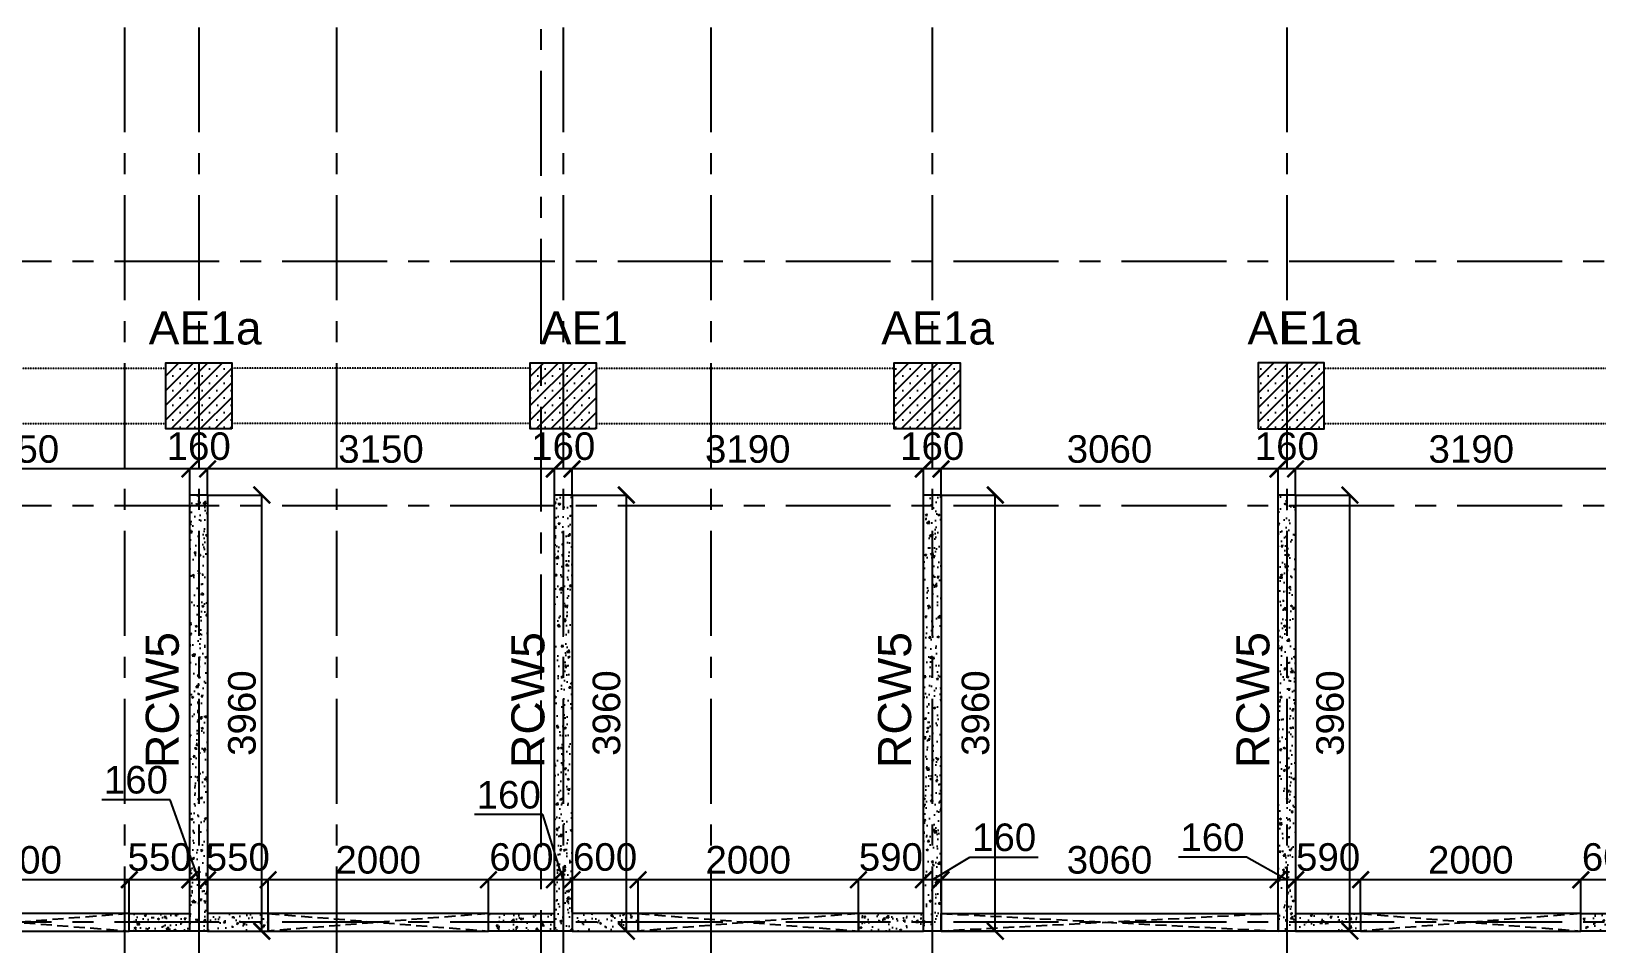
# Model space of a CAD drawing. Header units: inches. Extents: x 207135 to 337634, y -175669 to -89669.
# Drawn here: x 269851 to 284065, y -106237 to -97953 of the extents above; entities that cross this region are included whole.
import ezdxf

# ---------------------------------------------------------------- set-up
doc = ezdxf.new("R2010")
doc.units = ezdxf.units.IN
doc.header["$MEASUREMENT"] = 0
for name, pattern in [('CENTER', [50.8, 31.75, -6.35, 6.35, -6.35]), ('DASHED2', [9.525, 6.35, -3.175]), ('Hidden', [3, 2, -1])]:
    doc.linetypes.add(name, pattern=pattern)
for name, color, linetype in [('160 R.C. WALL HAT', 8, 'Continuous'), ('160 R.C.WALL', 6, 'Continuous'), ('160 WALL  OPENING LINE', 1, 'Continuous'), ('160 WALL OPEING', 1, 'Continuous'), ('AR-Column', 40, 'Continuous'), ('AR-Hidden', 251, 'DASHED2'), ('DIM', 251, 'Continuous'), ('GRID', 8, 'CENTER'), ('NON S.WALL HATCH', 8, 'Continuous'), ('SHEAR WALL NAME', 3, 'Continuous'), ('TEXT-1', 3, 'Continuous')]:
    doc.layers.add(name, color=color, linetype=linetype)
doc.styles.add('T200', font='sanss___.ttf', dxfattribs={"height": 250})
doc.styles.add('T300', font='sanss___.ttf', dxfattribs={"height": 350})
doc.dimstyles.new('T 200', dxfattribs={"dimtxt": 250, "dimasz": 150, "dimexe": 1, "dimexo": 0, "dimgap": 50, "dimtad": 1, "dimdec": 0, "dimdsep": 46, "dimtxsty": 'T200', "dimblk": 'ARCHTICK', "dimcen": 2.5, "dimdle": 1, "dimclrd": 5, "dimclre": 253, "dimclrt": 1, "dimadec": 0, "dimazin": 0, "dimtfac": 1, "dimtdec": 0, "dimtmove": 2, "dimatfit": 3, "dimfxl": 0, "dimarcsym": 0})
pattern_1 = [(45, (-132245.64, 75915.45), (-66.29126, 66.29126), []), (45, (-132179.35, 75915.45), (-66.29126, 66.29126), [0, -93.75])]
pattern_2 = [(50, (2124542.95, 287067.85), (179.315046, -15.688034), [18.75, -206.25]), (355, (2124542.95, 287067.85), (-34.687833, 188.048033), [15, -165]), (100.451444, (2124557.9, 287066.54), (144.627212, 172.359998), [15.935048, -175.285528]), (46.1842, (2124542.95, 287117.85), (266.810333, -41.37982), [28.125, -309.375]), (96.635635, (2124565.19, 287114.4), (233.665486, 243.52965), [23.902586, -262.92844]), (351.184164, (2124542.95, 287117.85), (233.665486, 243.52965), [22.5, -247.5]), (21, (2124567.95, 287105.35), (149.226763, -100.654723), [18.75, -206.25]), (326, (2124567.95, 287105.35), (60.828833, 181.287511), [15, -165]), (71.451445, (2124580.39, 287096.96), (210.055594, 80.632788), [15.935047, -175.285528]), (37.5, (2124542.95, 287067.85), (3.0399638, 83.2234635), [0, -163, 0, -167.5, 0, -165.625]), (7.5, (2124542.95, 287067.85), (65.7673844, 98.602928), [0, -95.5, 0, -159.25, 0, -63.125]), (327.5, (2124487.2, 287067.85), (133.455609, -5.638718), [0, -62.5, 0, -195, 0, -258.75]), (317.5, (2124462.2, 287067.85), (145.796542, 25.0262456), [0, -81.25, 0, -129.5, 0, -183.75])]

# ---------------------------------------------------------------- blocks, each defined once
blk = doc.blocks.new('_ARCHTICK')
at = {"color": 0, "linetype": 'ByBlock', "const_width": 0.15}
blk.add_lwpolyline([(-0.5, -0.5), (0.5, 0.5)], dxfattribs=at)
blk = doc.blocks.new('*D416')
at = {"layer": 'Defpoints', "color": 0}
for p in [(281331, -101926), (281331, -102163, 15), (284521, -102163, 15)]:
    blk.add_point(p, dxfattribs=at)
at = {"layer": 'DIM', "color": 5, "lineweight": -2}
blk.add_line((284522, -101926), (281330, -101926), dxfattribs=at)
at = {"layer": 'DIM', "color": 253, "lineweight": -2}
for p, q in [((281331, -102163), (281331, -101925)), ((284521, -102163), (284521, -101925))]:
    blk.add_line(p, q, dxfattribs=at)
at = {"layer": 'DIM', "color": 5, "lineweight": -2, "xscale": 150, "yscale": 150, "zscale": 150, "rotation": 180}
blk.add_blockref('_ARCHTICK', (281331, -101926), dxfattribs=at)
at = {"layer": 'DIM', "color": 5, "lineweight": -2, "xscale": 150, "yscale": 150, "zscale": 150}
blk.add_blockref('_ARCHTICK', (284521, -101926), dxfattribs=at)
at = {"layer": 'DIM', "color": 1, "insert": (282926, -101747), "char_height": 250, "attachment_point": 5, "style": 'T200'}
blk.add_mtext('3190', dxfattribs=at)
blk = doc.blocks.new('*D417')
at = {"layer": 'Defpoints', "color": 0}
for p in [(281171, -101926), (281171, -102163, 15), (281331, -102163, 15)]:
    blk.add_point(p, dxfattribs=at)
at = {"layer": 'DIM', "color": 5, "lineweight": -2}
blk.add_line((281332, -101926), (281170, -101926), dxfattribs=at)
at = {"layer": 'DIM', "color": 253, "lineweight": -2}
for p, q in [((281171, -102163), (281171, -101925)), ((281331, -102163), (281331, -101925))]:
    blk.add_line(p, q, dxfattribs=at)
at = {"layer": 'DIM', "color": 5, "lineweight": -2, "xscale": 150, "yscale": 150, "zscale": 150, "rotation": 180}
blk.add_blockref('_ARCHTICK', (281171, -101926), dxfattribs=at)
at = {"layer": 'DIM', "color": 5, "lineweight": -2, "xscale": 150, "yscale": 150, "zscale": 150}
blk.add_blockref('_ARCHTICK', (281331, -101926), dxfattribs=at)
at = {"layer": 'DIM', "color": 1, "insert": (281251, -101721), "char_height": 250, "attachment_point": 5, "style": 'T200'}
blk.add_mtext('160', dxfattribs=at)
blk = doc.blocks.new('*D418')
at = {"layer": 'Defpoints', "color": 0}
for p in [(278111, -101926), (278111, -102163, 15), (281171, -102163, 15)]:
    blk.add_point(p, dxfattribs=at)
at = {"layer": 'DIM', "color": 5, "lineweight": -2}
blk.add_line((281172, -101926), (278110, -101926), dxfattribs=at)
at = {"layer": 'DIM', "color": 253, "lineweight": -2}
for p, q in [((278111, -102163), (278111, -101925)), ((281171, -102163), (281171, -101925))]:
    blk.add_line(p, q, dxfattribs=at)
at = {"layer": 'DIM', "color": 5, "lineweight": -2, "xscale": 150, "yscale": 150, "zscale": 150, "rotation": 180}
blk.add_blockref('_ARCHTICK', (278111, -101926), dxfattribs=at)
at = {"layer": 'DIM', "color": 5, "lineweight": -2, "xscale": 150, "yscale": 150, "zscale": 150}
blk.add_blockref('_ARCHTICK', (281171, -101926), dxfattribs=at)
at = {"layer": 'DIM', "color": 1, "insert": (279641, -101747), "char_height": 250, "attachment_point": 5, "style": 'T200'}
blk.add_mtext('3060', dxfattribs=at)
blk = doc.blocks.new('*D419')
at = {"layer": 'Defpoints', "color": 0}
for p in [(277951, -101926), (277951, -102163, 15), (278111, -102163, 15)]:
    blk.add_point(p, dxfattribs=at)
at = {"layer": 'DIM', "color": 5, "lineweight": -2}
blk.add_line((278112, -101926), (277950, -101926), dxfattribs=at)
at = {"layer": 'DIM', "color": 253, "lineweight": -2}
for p, q in [((277951, -102163), (277951, -101925)), ((278111, -102163), (278111, -101925))]:
    blk.add_line(p, q, dxfattribs=at)
at = {"layer": 'DIM', "color": 5, "lineweight": -2, "xscale": 150, "yscale": 150, "zscale": 150, "rotation": 180}
blk.add_blockref('_ARCHTICK', (277951, -101926), dxfattribs=at)
at = {"layer": 'DIM', "color": 5, "lineweight": -2, "xscale": 150, "yscale": 150, "zscale": 150}
blk.add_blockref('_ARCHTICK', (278111, -101926), dxfattribs=at)
at = {"layer": 'DIM', "color": 1, "insert": (278031, -101721), "char_height": 250, "attachment_point": 5, "style": 'T200'}
blk.add_mtext('160', dxfattribs=at)
blk = doc.blocks.new('*D420')
at = {"layer": 'Defpoints', "color": 0}
for p in [(274761, -101926), (274761, -102163, 15), (277951, -102163, 15)]:
    blk.add_point(p, dxfattribs=at)
at = {"layer": 'DIM', "color": 5, "lineweight": -2}
blk.add_line((277952, -101926), (274760, -101926), dxfattribs=at)
at = {"layer": 'DIM', "color": 253, "lineweight": -2}
for p, q in [((274761, -102163), (274761, -101925)), ((277951, -102163), (277951, -101925))]:
    blk.add_line(p, q, dxfattribs=at)
at = {"layer": 'DIM', "color": 5, "lineweight": -2, "xscale": 150, "yscale": 150, "zscale": 150, "rotation": 180}
blk.add_blockref('_ARCHTICK', (274761, -101926), dxfattribs=at)
at = {"layer": 'DIM', "color": 5, "lineweight": -2, "xscale": 150, "yscale": 150, "zscale": 150}
blk.add_blockref('_ARCHTICK', (277951, -101926), dxfattribs=at)
at = {"layer": 'DIM', "color": 1, "insert": (276356, -101747), "char_height": 250, "attachment_point": 5, "style": 'T200'}
blk.add_mtext('3190', dxfattribs=at)
blk = doc.blocks.new('*D421')
at = {"layer": 'Defpoints', "color": 0}
for p in [(274601, -101926), (274601, -102163, 15), (274761, -102163, 15)]:
    blk.add_point(p, dxfattribs=at)
at = {"layer": 'DIM', "color": 5, "lineweight": -2}
blk.add_line((274762, -101926), (274600, -101926), dxfattribs=at)
at = {"layer": 'DIM', "color": 253, "lineweight": -2}
for p, q in [((274601, -102163), (274601, -101925)), ((274761, -102163), (274761, -101925))]:
    blk.add_line(p, q, dxfattribs=at)
at = {"layer": 'DIM', "color": 5, "lineweight": -2, "xscale": 150, "yscale": 150, "zscale": 150, "rotation": 180}
blk.add_blockref('_ARCHTICK', (274601, -101926), dxfattribs=at)
at = {"layer": 'DIM', "color": 5, "lineweight": -2, "xscale": 150, "yscale": 150, "zscale": 150}
blk.add_blockref('_ARCHTICK', (274761, -101926), dxfattribs=at)
at = {"layer": 'DIM', "color": 1, "insert": (274681, -101721), "char_height": 250, "attachment_point": 5, "style": 'T200'}
blk.add_mtext('160', dxfattribs=at)
blk = doc.blocks.new('*D422')
at = {"layer": 'Defpoints', "color": 0}
for p in [(271451, -101926), (271451, -102163, 15), (274601, -102163, 15)]:
    blk.add_point(p, dxfattribs=at)
at = {"layer": 'DIM', "color": 5, "lineweight": -2}
blk.add_line((274602, -101926), (271450, -101926), dxfattribs=at)
at = {"layer": 'DIM', "color": 253, "lineweight": -2}
for p, q in [((271451, -102163), (271451, -101925)), ((274601, -102163), (274601, -101925))]:
    blk.add_line(p, q, dxfattribs=at)
at = {"layer": 'DIM', "color": 5, "lineweight": -2, "xscale": 150, "yscale": 150, "zscale": 150, "rotation": 180}
blk.add_blockref('_ARCHTICK', (271451, -101926), dxfattribs=at)
at = {"layer": 'DIM', "color": 5, "lineweight": -2, "xscale": 150, "yscale": 150, "zscale": 150}
blk.add_blockref('_ARCHTICK', (274601, -101926), dxfattribs=at)
at = {"layer": 'DIM', "color": 1, "insert": (273026, -101747), "char_height": 250, "attachment_point": 5, "style": 'T200'}
blk.add_mtext('3150', dxfattribs=at)
blk = doc.blocks.new('*D423')
at = {"layer": 'Defpoints', "color": 0}
for p in [(271291, -101926), (271291, -102163, 15), (271451, -102163, 15)]:
    blk.add_point(p, dxfattribs=at)
at = {"layer": 'DIM', "color": 5, "lineweight": -2}
blk.add_line((271452, -101926), (271290, -101926), dxfattribs=at)
at = {"layer": 'DIM', "color": 253, "lineweight": -2}
for p, q in [((271291, -102163), (271291, -101925)), ((271451, -102163), (271451, -101925))]:
    blk.add_line(p, q, dxfattribs=at)
at = {"layer": 'DIM', "color": 5, "lineweight": -2, "xscale": 150, "yscale": 150, "zscale": 150, "rotation": 180}
blk.add_blockref('_ARCHTICK', (271291, -101926), dxfattribs=at)
at = {"layer": 'DIM', "color": 5, "lineweight": -2, "xscale": 150, "yscale": 150, "zscale": 150}
blk.add_blockref('_ARCHTICK', (271451, -101926), dxfattribs=at)
at = {"layer": 'DIM', "color": 1, "insert": (271371, -101721), "char_height": 250, "attachment_point": 5, "style": 'T200'}
blk.add_mtext('160', dxfattribs=at)
blk = doc.blocks.new('*D424')
at = {"layer": 'Defpoints', "color": 0}
for p in [(268141, -101926), (268141, -102163, 15), (271291, -102163, 15)]:
    blk.add_point(p, dxfattribs=at)
at = {"layer": 'DIM', "color": 5, "lineweight": -2}
blk.add_line((271292, -101926), (268140, -101926), dxfattribs=at)
at = {"layer": 'DIM', "color": 253, "lineweight": -2}
for p, q in [((268141, -102163), (268141, -101925)), ((271291, -102163), (271291, -101925))]:
    blk.add_line(p, q, dxfattribs=at)
at = {"layer": 'DIM', "color": 5, "lineweight": -2, "xscale": 150, "yscale": 150, "zscale": 150, "rotation": 180}
blk.add_blockref('_ARCHTICK', (268141, -101926), dxfattribs=at)
at = {"layer": 'DIM', "color": 5, "lineweight": -2, "xscale": 150, "yscale": 150, "zscale": 150}
blk.add_blockref('_ARCHTICK', (271291, -101926), dxfattribs=at)
at = {"layer": 'DIM', "color": 1, "insert": (269716, -101747), "char_height": 250, "attachment_point": 5, "style": 'T200'}
blk.add_mtext('3150', dxfattribs=at)
blk = doc.blocks.new('*D447')
at = {"layer": 'Defpoints', "color": 0}
for p in [(283921, -105656), (284521, -105853, 15), (283921, -105963, 15)]:
    blk.add_point(p, dxfattribs=at)
at = {"layer": 'DIM', "color": 5, "lineweight": -2}
blk.add_line((284522, -105656), (283920, -105656), dxfattribs=at)
at = {"layer": 'DIM', "color": 253, "lineweight": -2}
for p, q in [((283921, -105963), (283921, -105655)), ((284521, -105853), (284521, -105655))]:
    blk.add_line(p, q, dxfattribs=at)
at = {"layer": 'DIM', "color": 5, "lineweight": -2, "xscale": 150, "yscale": 150, "zscale": 150, "rotation": 180}
blk.add_blockref('_ARCHTICK', (283921, -105656), dxfattribs=at)
at = {"layer": 'DIM', "color": 5, "lineweight": -2, "xscale": 150, "yscale": 150, "zscale": 150}
blk.add_blockref('_ARCHTICK', (284521, -105656), dxfattribs=at)
at = {"layer": 'DIM', "color": 1, "insert": (284221, -105451), "char_height": 250, "attachment_point": 5, "style": 'T200'}
blk.add_mtext('600', dxfattribs=at)
blk = doc.blocks.new('*D448')
at = {"layer": 'Defpoints', "color": 0}
for p in [(281921, -105656), (281921, -105963, 15), (283921, -105963, 15)]:
    blk.add_point(p, dxfattribs=at)
at = {"layer": 'DIM', "color": 5, "lineweight": -2}
blk.add_line((283922, -105656), (281920, -105656), dxfattribs=at)
at = {"layer": 'DIM', "color": 253, "lineweight": -2}
for p, q in [((281921, -105963), (281921, -105655)), ((283921, -105963), (283921, -105655))]:
    blk.add_line(p, q, dxfattribs=at)
at = {"layer": 'DIM', "color": 5, "lineweight": -2, "xscale": 150, "yscale": 150, "zscale": 150, "rotation": 180}
blk.add_blockref('_ARCHTICK', (281921, -105656), dxfattribs=at)
at = {"layer": 'DIM', "color": 5, "lineweight": -2, "xscale": 150, "yscale": 150, "zscale": 150}
blk.add_blockref('_ARCHTICK', (283921, -105656), dxfattribs=at)
at = {"layer": 'DIM', "color": 1, "insert": (282921, -105477), "char_height": 250, "attachment_point": 5, "style": 'T200'}
blk.add_mtext('2000', dxfattribs=at)
blk = doc.blocks.new('*D449')
at = {"layer": 'Defpoints', "color": 0}
for p in [(281331, -105656), (281331, -105853, 15), (281921, -105963, 15)]:
    blk.add_point(p, dxfattribs=at)
at = {"layer": 'DIM', "color": 5, "lineweight": -2}
blk.add_line((281922, -105656), (281330, -105656), dxfattribs=at)
at = {"layer": 'DIM', "color": 253, "lineweight": -2}
for p, q in [((281331, -105853), (281331, -105655)), ((281921, -105963), (281921, -105655))]:
    blk.add_line(p, q, dxfattribs=at)
at = {"layer": 'DIM', "color": 5, "lineweight": -2, "xscale": 150, "yscale": 150, "zscale": 150, "rotation": 180}
blk.add_blockref('_ARCHTICK', (281331, -105656), dxfattribs=at)
at = {"layer": 'DIM', "color": 5, "lineweight": -2, "xscale": 150, "yscale": 150, "zscale": 150}
blk.add_blockref('_ARCHTICK', (281921, -105656), dxfattribs=at)
at = {"layer": 'DIM', "color": 1, "insert": (281626, -105451), "char_height": 250, "attachment_point": 5, "style": 'T200'}
blk.add_mtext('590', dxfattribs=at)
blk = doc.blocks.new('*D450')
at = {"layer": 'Defpoints', "color": 0}
for p in [(281171, -105656), (281171, -105862, 15), (281331, -105853, 15)]:
    blk.add_point(p, dxfattribs=at)
at = {"layer": 'DIM', "color": 5, "lineweight": -2}
for p, q in [((280886, -105451), (280266, -105451)), ((281251, -105656), (280886, -105451)), ((281332, -105656), (281170, -105656))]:
    blk.add_line(p, q, dxfattribs=at)
at = {"layer": 'DIM', "color": 253, "lineweight": -2}
for p, q in [((281171, -105862), (281171, -105655)), ((281331, -105853), (281331, -105655))]:
    blk.add_line(p, q, dxfattribs=at)
at = {"layer": 'DIM', "color": 5, "lineweight": -2, "xscale": 150, "yscale": 150, "zscale": 150, "rotation": 180}
blk.add_blockref('_ARCHTICK', (281171, -105656), dxfattribs=at)
at = {"layer": 'DIM', "color": 5, "lineweight": -2, "xscale": 150, "yscale": 150, "zscale": 150}
blk.add_blockref('_ARCHTICK', (281331, -105656), dxfattribs=at)
at = {"layer": 'DIM', "color": 1, "insert": (280576, -105272), "char_height": 250, "attachment_point": 5, "style": 'T200'}
blk.add_mtext('160', dxfattribs=at)
blk = doc.blocks.new('*D451')
at = {"layer": 'Defpoints', "color": 0}
for p in [(278111, -105656), (278111, -105849, 15), (281171, -105862, 15)]:
    blk.add_point(p, dxfattribs=at)
at = {"layer": 'DIM', "color": 5, "lineweight": -2}
blk.add_line((281172, -105656), (278110, -105656), dxfattribs=at)
at = {"layer": 'DIM', "color": 253, "lineweight": -2}
for p, q in [((278111, -105849), (278111, -105655)), ((281171, -105862), (281171, -105655))]:
    blk.add_line(p, q, dxfattribs=at)
at = {"layer": 'DIM', "color": 5, "lineweight": -2, "xscale": 150, "yscale": 150, "zscale": 150, "rotation": 180}
blk.add_blockref('_ARCHTICK', (278111, -105656), dxfattribs=at)
at = {"layer": 'DIM', "color": 5, "lineweight": -2, "xscale": 150, "yscale": 150, "zscale": 150}
blk.add_blockref('_ARCHTICK', (281171, -105656), dxfattribs=at)
at = {"layer": 'DIM', "color": 1, "insert": (279641, -105477), "char_height": 250, "attachment_point": 5, "style": 'T200'}
blk.add_mtext('3060', dxfattribs=at)
blk = doc.blocks.new('*D452')
at = {"layer": 'Defpoints', "color": 0}
for p in [(277951, -105656), (277951, -105847, 15), (278111, -105849, 15)]:
    blk.add_point(p, dxfattribs=at)
at = {"layer": 'DIM', "color": 5, "lineweight": -2}
for p, q in [((278031, -105656), (278374, -105451)), ((278374, -105451), (278994, -105451)), ((278112, -105656), (277950, -105656))]:
    blk.add_line(p, q, dxfattribs=at)
at = {"layer": 'DIM', "color": 253, "lineweight": -2}
for p, q in [((277951, -105847), (277951, -105655)), ((278111, -105849), (278111, -105655))]:
    blk.add_line(p, q, dxfattribs=at)
at = {"layer": 'DIM', "color": 5, "lineweight": -2, "xscale": 150, "yscale": 150, "zscale": 150, "rotation": 180}
blk.add_blockref('_ARCHTICK', (277951, -105656), dxfattribs=at)
at = {"layer": 'DIM', "color": 5, "lineweight": -2, "xscale": 150, "yscale": 150, "zscale": 150}
blk.add_blockref('_ARCHTICK', (278111, -105656), dxfattribs=at)
at = {"layer": 'DIM', "color": 1, "insert": (278684, -105272), "char_height": 250, "attachment_point": 5, "style": 'T200'}
blk.add_mtext('160', dxfattribs=at)
blk = doc.blocks.new('*D453')
at = {"layer": 'Defpoints', "color": 0}
for p in [(277361, -105656), (277951, -105847, 15), (277361, -105963, 15)]:
    blk.add_point(p, dxfattribs=at)
at = {"layer": 'DIM', "color": 5, "lineweight": -2}
blk.add_line((277952, -105656), (277360, -105656), dxfattribs=at)
at = {"layer": 'DIM', "color": 253, "lineweight": -2}
for p, q in [((277361, -105963), (277361, -105655)), ((277951, -105847), (277951, -105655))]:
    blk.add_line(p, q, dxfattribs=at)
at = {"layer": 'DIM', "color": 5, "lineweight": -2, "xscale": 150, "yscale": 150, "zscale": 150, "rotation": 180}
blk.add_blockref('_ARCHTICK', (277361, -105656), dxfattribs=at)
at = {"layer": 'DIM', "color": 5, "lineweight": -2, "xscale": 150, "yscale": 150, "zscale": 150}
blk.add_blockref('_ARCHTICK', (277951, -105656), dxfattribs=at)
at = {"layer": 'DIM', "color": 1, "insert": (277656, -105451), "char_height": 250, "attachment_point": 5, "style": 'T200'}
blk.add_mtext('590', dxfattribs=at)
blk = doc.blocks.new('*D454')
at = {"layer": 'Defpoints', "color": 0}
for p in [(275361, -105656), (275361, -105963, 15), (277361, -105963, 15)]:
    blk.add_point(p, dxfattribs=at)
at = {"layer": 'DIM', "color": 5, "lineweight": -2}
blk.add_line((277362, -105656), (275360, -105656), dxfattribs=at)
at = {"layer": 'DIM', "color": 253, "lineweight": -2}
for p, q in [((275361, -105963), (275361, -105655)), ((277361, -105963), (277361, -105655))]:
    blk.add_line(p, q, dxfattribs=at)
at = {"layer": 'DIM', "color": 5, "lineweight": -2, "xscale": 150, "yscale": 150, "zscale": 150, "rotation": 180}
blk.add_blockref('_ARCHTICK', (275361, -105656), dxfattribs=at)
at = {"layer": 'DIM', "color": 5, "lineweight": -2, "xscale": 150, "yscale": 150, "zscale": 150}
blk.add_blockref('_ARCHTICK', (277361, -105656), dxfattribs=at)
at = {"layer": 'DIM', "color": 1, "insert": (276361, -105477), "char_height": 250, "attachment_point": 5, "style": 'T200'}
blk.add_mtext('2000', dxfattribs=at)
blk = doc.blocks.new('*D455')
at = {"layer": 'Defpoints', "color": 0}
for p in [(274761, -105656), (274761, -105943, 15), (275361, -105963, 15)]:
    blk.add_point(p, dxfattribs=at)
at = {"layer": 'DIM', "color": 5, "lineweight": -2}
blk.add_line((275362, -105656), (274760, -105656), dxfattribs=at)
at = {"layer": 'DIM', "color": 253, "lineweight": -2}
for p, q in [((274761, -105943), (274761, -105655)), ((275361, -105963), (275361, -105655))]:
    blk.add_line(p, q, dxfattribs=at)
at = {"layer": 'DIM', "color": 5, "lineweight": -2, "xscale": 150, "yscale": 150, "zscale": 150, "rotation": 180}
blk.add_blockref('_ARCHTICK', (274761, -105656), dxfattribs=at)
at = {"layer": 'DIM', "color": 5, "lineweight": -2, "xscale": 150, "yscale": 150, "zscale": 150}
blk.add_blockref('_ARCHTICK', (275361, -105656), dxfattribs=at)
at = {"layer": 'DIM', "color": 1, "insert": (275061, -105451), "char_height": 250, "attachment_point": 5, "style": 'T200'}
blk.add_mtext('600', dxfattribs=at)
blk = doc.blocks.new('*D456')
at = {"layer": 'Defpoints', "color": 0}
for p in [(274601, -105656), (274601, -105943, 15), (274761, -105943, 15)]:
    blk.add_point(p, dxfattribs=at)
at = {"layer": 'DIM', "color": 5, "lineweight": -2}
for p, q in [((274496, -105065), (273876, -105065)), ((274681, -105656), (274496, -105065)), ((274762, -105656), (274600, -105656))]:
    blk.add_line(p, q, dxfattribs=at)
at = {"layer": 'DIM', "color": 253, "lineweight": -2}
for p, q in [((274601, -105943), (274601, -105655)), ((274761, -105943), (274761, -105655))]:
    blk.add_line(p, q, dxfattribs=at)
at = {"layer": 'DIM', "color": 5, "lineweight": -2, "xscale": 150, "yscale": 150, "zscale": 150, "rotation": 180}
blk.add_blockref('_ARCHTICK', (274601, -105656), dxfattribs=at)
at = {"layer": 'DIM', "color": 5, "lineweight": -2, "xscale": 150, "yscale": 150, "zscale": 150}
blk.add_blockref('_ARCHTICK', (274761, -105656), dxfattribs=at)
at = {"layer": 'DIM', "color": 1, "insert": (274186, -104886), "char_height": 250, "attachment_point": 5, "style": 'T200'}
blk.add_mtext('160', dxfattribs=at)
blk = doc.blocks.new('*D457')
at = {"layer": 'Defpoints', "color": 0}
for p in [(274001, -105656), (274001, -105963, 15), (274601, -105943, 15)]:
    blk.add_point(p, dxfattribs=at)
at = {"layer": 'DIM', "color": 5, "lineweight": -2}
blk.add_line((274602, -105656), (274000, -105656), dxfattribs=at)
at = {"layer": 'DIM', "color": 253, "lineweight": -2}
for p, q in [((274001, -105963), (274001, -105655)), ((274601, -105943), (274601, -105655))]:
    blk.add_line(p, q, dxfattribs=at)
at = {"layer": 'DIM', "color": 5, "lineweight": -2, "xscale": 150, "yscale": 150, "zscale": 150, "rotation": 180}
blk.add_blockref('_ARCHTICK', (274001, -105656), dxfattribs=at)
at = {"layer": 'DIM', "color": 5, "lineweight": -2, "xscale": 150, "yscale": 150, "zscale": 150}
blk.add_blockref('_ARCHTICK', (274601, -105656), dxfattribs=at)
at = {"layer": 'DIM', "color": 1, "insert": (274301, -105451), "char_height": 250, "attachment_point": 5, "style": 'T200'}
blk.add_mtext('600', dxfattribs=at)
blk = doc.blocks.new('*D458')
at = {"layer": 'Defpoints', "color": 0}
for p in [(272001, -105656), (272001, -105963, 15), (274001, -105963, 15)]:
    blk.add_point(p, dxfattribs=at)
at = {"layer": 'DIM', "color": 5, "lineweight": -2}
blk.add_line((274002, -105656), (272000, -105656), dxfattribs=at)
at = {"layer": 'DIM', "color": 253, "lineweight": -2}
for p, q in [((272001, -105963), (272001, -105655)), ((274001, -105963), (274001, -105655))]:
    blk.add_line(p, q, dxfattribs=at)
at = {"layer": 'DIM', "color": 5, "lineweight": -2, "xscale": 150, "yscale": 150, "zscale": 150, "rotation": 180}
blk.add_blockref('_ARCHTICK', (272001, -105656), dxfattribs=at)
at = {"layer": 'DIM', "color": 5, "lineweight": -2, "xscale": 150, "yscale": 150, "zscale": 150}
blk.add_blockref('_ARCHTICK', (274001, -105656), dxfattribs=at)
at = {"layer": 'DIM', "color": 1, "insert": (273001, -105477), "char_height": 250, "attachment_point": 5, "style": 'T200'}
blk.add_mtext('2000', dxfattribs=at)
blk = doc.blocks.new('*D459')
at = {"layer": 'Defpoints', "color": 0}
for p in [(271451, -105656), (271451, -105943, 15), (272001, -105963, 15)]:
    blk.add_point(p, dxfattribs=at)
at = {"layer": 'DIM', "color": 5, "lineweight": -2}
blk.add_line((272002, -105656), (271450, -105656), dxfattribs=at)
at = {"layer": 'DIM', "color": 253, "lineweight": -2}
for p, q in [((271451, -105943), (271451, -105655)), ((272001, -105963), (272001, -105655))]:
    blk.add_line(p, q, dxfattribs=at)
at = {"layer": 'DIM', "color": 5, "lineweight": -2, "xscale": 150, "yscale": 150, "zscale": 150, "rotation": 180}
blk.add_blockref('_ARCHTICK', (271451, -105656), dxfattribs=at)
at = {"layer": 'DIM', "color": 5, "lineweight": -2, "xscale": 150, "yscale": 150, "zscale": 150}
blk.add_blockref('_ARCHTICK', (272001, -105656), dxfattribs=at)
at = {"layer": 'DIM', "color": 1, "insert": (271726, -105451), "char_height": 250, "attachment_point": 5, "style": 'T200'}
blk.add_mtext('550', dxfattribs=at)
blk = doc.blocks.new('*D460')
at = {"layer": 'Defpoints', "color": 0}
for p in [(271291, -105656), (271291, -105963, 15), (271451, -105943, 15)]:
    blk.add_point(p, dxfattribs=at)
at = {"layer": 'DIM', "color": 5, "lineweight": -2}
for p, q in [((271111, -104929), (270491, -104929)), ((271371, -105656), (271111, -104929)), ((271452, -105656), (271290, -105656))]:
    blk.add_line(p, q, dxfattribs=at)
at = {"layer": 'DIM', "color": 253, "lineweight": -2}
for p, q in [((271291, -105963), (271291, -105655)), ((271451, -105943), (271451, -105655))]:
    blk.add_line(p, q, dxfattribs=at)
at = {"layer": 'DIM', "color": 5, "lineweight": -2, "xscale": 150, "yscale": 150, "zscale": 150, "rotation": 180}
blk.add_blockref('_ARCHTICK', (271291, -105656), dxfattribs=at)
at = {"layer": 'DIM', "color": 5, "lineweight": -2, "xscale": 150, "yscale": 150, "zscale": 150}
blk.add_blockref('_ARCHTICK', (271451, -105656), dxfattribs=at)
at = {"layer": 'DIM', "color": 1, "insert": (270801, -104750), "char_height": 250, "attachment_point": 5, "style": 'T200'}
blk.add_mtext('160', dxfattribs=at)
blk = doc.blocks.new('*D461')
at = {"layer": 'Defpoints', "color": 0}
for p in [(270741, -105656), (270741, -105963, 15), (271291, -105963, 15)]:
    blk.add_point(p, dxfattribs=at)
at = {"layer": 'DIM', "color": 5, "lineweight": -2}
blk.add_line((271292, -105656), (270740, -105656), dxfattribs=at)
at = {"layer": 'DIM', "color": 253, "lineweight": -2}
for p, q in [((270741, -105963), (270741, -105655)), ((271291, -105963), (271291, -105655))]:
    blk.add_line(p, q, dxfattribs=at)
at = {"layer": 'DIM', "color": 5, "lineweight": -2, "xscale": 150, "yscale": 150, "zscale": 150, "rotation": 180}
blk.add_blockref('_ARCHTICK', (270741, -105656), dxfattribs=at)
at = {"layer": 'DIM', "color": 5, "lineweight": -2, "xscale": 150, "yscale": 150, "zscale": 150}
blk.add_blockref('_ARCHTICK', (271291, -105656), dxfattribs=at)
at = {"layer": 'DIM', "color": 1, "insert": (271016, -105451), "char_height": 250, "attachment_point": 5, "style": 'T200'}
blk.add_mtext('550', dxfattribs=at)
blk = doc.blocks.new('*D462')
at = {"layer": 'Defpoints', "color": 0}
for p in [(268741, -105656), (268741, -105963, 15), (270741, -105963, 15)]:
    blk.add_point(p, dxfattribs=at)
at = {"layer": 'DIM', "color": 5, "lineweight": -2}
blk.add_line((270742, -105656), (268740, -105656), dxfattribs=at)
at = {"layer": 'DIM', "color": 253, "lineweight": -2}
for p, q in [((268741, -105963), (268741, -105655)), ((270741, -105963), (270741, -105655))]:
    blk.add_line(p, q, dxfattribs=at)
at = {"layer": 'DIM', "color": 5, "lineweight": -2, "xscale": 150, "yscale": 150, "zscale": 150, "rotation": 180}
blk.add_blockref('_ARCHTICK', (268741, -105656), dxfattribs=at)
at = {"layer": 'DIM', "color": 5, "lineweight": -2, "xscale": 150, "yscale": 150, "zscale": 150}
blk.add_blockref('_ARCHTICK', (270741, -105656), dxfattribs=at)
at = {"layer": 'DIM', "color": 1, "insert": (269741, -105477), "char_height": 250, "attachment_point": 5, "style": 'T200'}
blk.add_mtext('2000', dxfattribs=at)
blk = doc.blocks.new('*D543')
at = {"layer": 'Defpoints', "color": 0}
for p in [(281331, -102163, 15), (281824, -102163), (281331, -106123, 15)]:
    blk.add_point(p, dxfattribs=at)
at = {"layer": 'DIM', "color": 253, "lineweight": -2}
for p, q in [((281331, -102163), (281825, -102163)), ((281331, -106123), (281825, -106123))]:
    blk.add_line(p, q, dxfattribs=at)
at = {"layer": 'DIM', "color": 5, "lineweight": -2}
blk.add_line((281824, -106124), (281824, -102162), dxfattribs=at)
at = {"layer": 'DIM', "color": 5, "lineweight": -2, "xscale": 150, "yscale": 150, "zscale": 150}
for p, rotation in [((281824, -102163), 90), ((281824, -106123), 270)]:
    blk.add_blockref('_ARCHTICK', p, dxfattribs=dict(at, rotation=rotation))
at = {"layer": 'DIM', "color": 1, "insert": (281645, -104143), "char_height": 250, "attachment_point": 5, "rotation": 90, "style": 'T200'}
blk.add_mtext('3960', dxfattribs=at)
blk = doc.blocks.new('*D544')
at = {"layer": 'Defpoints', "color": 0}
for p in [(278111, -102163, 15), (278604, -102163), (278111, -106123, 15)]:
    blk.add_point(p, dxfattribs=at)
at = {"layer": 'DIM', "color": 253, "lineweight": -2}
for p, q in [((278111, -102163), (278605, -102163)), ((278111, -106123), (278605, -106123))]:
    blk.add_line(p, q, dxfattribs=at)
at = {"layer": 'DIM', "color": 5, "lineweight": -2}
blk.add_line((278604, -106124), (278604, -102162), dxfattribs=at)
at = {"layer": 'DIM', "color": 5, "lineweight": -2, "xscale": 150, "yscale": 150, "zscale": 150}
for p, rotation in [((278604, -102163), 90), ((278604, -106123), 270)]:
    blk.add_blockref('_ARCHTICK', p, dxfattribs=dict(at, rotation=rotation))
at = {"layer": 'DIM', "color": 1, "insert": (278425, -104143), "char_height": 250, "attachment_point": 5, "rotation": 90, "style": 'T200'}
blk.add_mtext('3960', dxfattribs=at)
blk = doc.blocks.new('*D545')
at = {"layer": 'Defpoints', "color": 0}
for p in [(274761, -102163, 15), (275254, -102163), (274761, -106123, 15)]:
    blk.add_point(p, dxfattribs=at)
at = {"layer": 'DIM', "color": 253, "lineweight": -2}
for p, q in [((274761, -102163), (275255, -102163)), ((274761, -106123), (275255, -106123))]:
    blk.add_line(p, q, dxfattribs=at)
at = {"layer": 'DIM', "color": 5, "lineweight": -2}
blk.add_line((275254, -106124), (275254, -102162), dxfattribs=at)
at = {"layer": 'DIM', "color": 5, "lineweight": -2, "xscale": 150, "yscale": 150, "zscale": 150}
for p, rotation in [((275254, -102163), 90), ((275254, -106123), 270)]:
    blk.add_blockref('_ARCHTICK', p, dxfattribs=dict(at, rotation=rotation))
at = {"layer": 'DIM', "color": 1, "insert": (275075, -104143), "char_height": 250, "attachment_point": 5, "rotation": 90, "style": 'T200'}
blk.add_mtext('3960', dxfattribs=at)
blk = doc.blocks.new('*D546')
at = {"layer": 'Defpoints', "color": 0}
for p in [(271451, -102163, 15), (271944, -102163), (271451, -106123, 15)]:
    blk.add_point(p, dxfattribs=at)
at = {"layer": 'DIM', "color": 253, "lineweight": -2}
for p, q in [((271451, -102163), (271945, -102163)), ((271451, -106123), (271945, -106123))]:
    blk.add_line(p, q, dxfattribs=at)
at = {"layer": 'DIM', "color": 5, "lineweight": -2}
blk.add_line((271944, -106124), (271944, -102162), dxfattribs=at)
at = {"layer": 'DIM', "color": 5, "lineweight": -2, "xscale": 150, "yscale": 150, "zscale": 150}
for p, rotation in [((271944, -102163), 90), ((271944, -106123), 270)]:
    blk.add_blockref('_ARCHTICK', p, dxfattribs=dict(at, rotation=rotation))
at = {"layer": 'DIM', "color": 1, "insert": (271765, -104143), "char_height": 250, "attachment_point": 5, "rotation": 90, "style": 'T200'}
blk.add_mtext('3960', dxfattribs=at)
blk = doc.blocks.new('A$C02A55DAE')
at = {"layer": 'NON S.WALL HATCH'}
h = blk.add_hatch(dxfattribs=at)
h.set_pattern_fill('SACNCR', color=256, scale=1000)
h.set_pattern_definition(pattern_1)
h.paths.add_polyline_path([(52859, 600), (52259, 600), (52259, 1200), (52859, 1200)])
h = blk.add_hatch(dxfattribs=at)
h.set_pattern_fill('SACNCR', color=256, scale=1000)
h.set_pattern_definition(pattern_1)
h.paths.add_polyline_path([(56169, 600), (55569, 600), (55569, 1200), (56169, 1200)])
h = blk.add_hatch(dxfattribs=at)
h.set_pattern_fill('SACNCR', color=256, scale=1000)
h.set_pattern_definition(pattern_1)
h.paths.add_polyline_path([(59472, 600), (58872, 600), (58872, 1200), (59472, 1200)])
h = blk.add_hatch(dxfattribs=at)
h.set_pattern_fill('SACNCR', color=256, scale=1000)
h.set_pattern_definition(pattern_1)
h.paths.add_polyline_path([(62179, 600), (62779, 600), (62779, 1200), (62179, 1200)])
at = {"layer": 'AR-Column', "color": 4, "elevation": -29}
for points in [[(52859, 600), (52259, 600), (52259, 1200), (52859, 1200)], [(56169, 600), (55569, 600), (55569, 1200), (56169, 1200)], [(59472, 600), (58872, 600), (58872, 1200), (59472, 1200)], [(62179, 600), (62779, 600), (62779, 1200), (62179, 1200)]]:
    blk.add_lwpolyline(points, close=True, dxfattribs=at)
at = {"layer": 'AR-Hidden', "ltscale": 0.009}
for p, q in [((49542, 1150, -29), (52252, 1150, -29)), ((55575, 1150, -29), (52865, 1150, -29)), ((56162, 1150, -29), (58872, 1150, -29)), ((62779, 1150, -29), (65489, 1150, -29)), ((49542, 650, -29), (52252, 650, -29)), ((55575, 650, -29), (52865, 650, -29)), ((56162, 650, -29), (58872, 650, -29)), ((62779, 650, -29), (65489, 650, -29))]:
    blk.add_line(p, q, dxfattribs=at)

msp = doc.modelspace()

# ---------------------------------------------------------------- hatches: boundary and pattern name
at = {"layer": '160 R.C. WALL HAT'}
h = msp.add_hatch(dxfattribs=at)
h.set_pattern_fill('AR-CONC', color=256, scale=25)
h.set_pattern_definition(pattern_2)
h.paths.add_polyline_path([(271291, -102162.5), (271451, -102162.5), (271451, -106122.5), (271291, -106122.5)])
h = msp.add_hatch(dxfattribs=at)
h.set_pattern_fill('AR-CONC', color=256, scale=25)
h.set_pattern_definition(pattern_2)
h.paths.add_polyline_path([(274601, -102162.5), (274761, -102162.5), (274761, -106122.5), (274601, -106122.5)])
h = msp.add_hatch(dxfattribs=at)
h.set_pattern_fill('AR-CONC', color=256, scale=25)
h.set_pattern_definition(pattern_2)
h.paths.add_polyline_path([(277951, -102162.5), (278111, -102162.5), (278111, -106122.5), (277951, -106122.5)])
h = msp.add_hatch(dxfattribs=at)
h.set_pattern_fill('AR-CONC', color=256, scale=25)
h.set_pattern_definition(pattern_2)
h.paths.add_polyline_path([(281331, -106122.5), (281171, -106122.5), (281171, -102162.5), (281331, -102162.5)])
h = msp.add_hatch(dxfattribs=at)
h.set_pattern_fill('AR-CONC', color=256, scale=25)
h.set_pattern_definition(pattern_2)
h.paths.add_polyline_path([(270741, -105962.5), (270741, -106122.5), (271291, -106122.5), (271291, -105962.5)])
h = msp.add_hatch(dxfattribs=at)
h.set_pattern_fill('AR-CONC', color=256, scale=25)
h.set_pattern_definition(pattern_2)
h.paths.add_polyline_path([(272001, -105962.5), (272001, -106122.5), (271451, -106122.5), (271451, -105962.5)])
h = msp.add_hatch(dxfattribs=at)
h.set_pattern_fill('AR-CONC', color=256, scale=25)
h.set_pattern_definition(pattern_2)
h.paths.add_polyline_path([(274001, -106122.5), (274001, -105962.5), (274601, -105962.5), (274601, -106122.5)])
h = msp.add_hatch(dxfattribs=at)
h.set_pattern_fill('AR-CONC', color=256, scale=25)
h.set_pattern_definition(pattern_2)
h.paths.add_polyline_path([(275361, -105962.5), (275361, -106122.5), (274761, -106122.5), (274761, -105962.5)])
h = msp.add_hatch(dxfattribs=at)
h.set_pattern_fill('AR-CONC', color=256, scale=25)
h.set_pattern_definition(pattern_2)
h.paths.add_polyline_path([(277951, -105962.5), (277361, -105962.5), (277361, -106122.5), (277951, -106122.5)])
h = msp.add_hatch(dxfattribs=at)
h.set_pattern_fill('AR-CONC', color=256, scale=25)
h.set_pattern_definition(pattern_2)
h.paths.add_polyline_path([(281331, -105962.5), (281921, -105962.5), (281921, -106122.5), (281331, -106122.5)])
h = msp.add_hatch(dxfattribs=at)
h.set_pattern_fill('AR-CONC', color=256, scale=25)
h.set_pattern_definition(pattern_2)
h.paths.add_polyline_path([(283921, -106122.5), (283921, -105962.5), (284521, -105962.5), (284521, -106122.5)])

# ---------------------------------------------------------------- linework, layer by layer
at = {"layer": '160 R.C.WALL'}
for p, q in [((277951, -105962.5, 14.7), (277361, -105962.5, 14.7)), ((277361, -105962.5, 14.7), (277361, -106122.5, 14.7)), ((281331, -105962.5, 14.7), (281921, -105962.5, 14.7)), ((281921, -105962.5, 14.7), (281921, -106122.5, 14.7)), ((277361, -106122.5, 14.7), (277951, -106122.5, 14.7)), ((281921, -106122.5, 14.7), (281331, -106122.5, 14.7))]:
    msp.add_line(p, q, dxfattribs=at)
at = {"layer": '160 R.C.WALL', "elevation": 14.7}
for points in [[(271451, -106122.5), (271291, -106122.5), (271291, -102162.5), (271451, -102162.5)], [(274761, -106122.5), (274601, -106122.5), (274601, -102162.5), (274761, -102162.5)], [(278111, -106122.5), (277951, -106122.5), (277951, -102162.5), (278111, -102162.5)], [(281331, -106122.5), (281171, -106122.5), (281171, -102162.5), (281331, -102162.5)]]:
    msp.add_lwpolyline(points, close=True, dxfattribs=at)
for points in [[(271291, -106122.5), (270741, -106122.5), (270741, -105962.5), (271291, -105962.5)], [(271451, -106122.5), (272001, -106122.5), (272001, -105962.5), (271451, -105962.5)], [(274601, -106122.5), (274001, -106122.5), (274001, -105962.5), (274601, -105962.5)], [(274761, -106122.5), (275361, -106122.5), (275361, -105962.5), (274761, -105962.5)], [(284521, -106122.5), (283921, -106122.5), (283921, -105962.5), (284521, -105962.5)]]:
    msp.add_lwpolyline(points, dxfattribs=at)
at = {"layer": '160 WALL  OPENING LINE', "elevation": 14.7}
for points in [[(270741, -105962.5), (268741, -105962.5), (268741, -106122.5), (270741, -106122.5)], [(274001, -105962.5), (272001, -105962.5), (272001, -106122.5), (274001, -106122.5)], [(277361, -105962.5), (275361, -105962.5), (275361, -106122.5), (277361, -106122.5)], [(278111, -105962.5), (281171, -105962.5), (281171, -106122.5), (278111, -106122.5)], [(283921, -105962.5), (281921, -105962.5), (281921, -106122.5), (283921, -106122.5)]]:
    msp.add_lwpolyline(points, close=True, dxfattribs=at)
at = {"layer": '160 WALL OPEING', "linetype": 'Hidden', "ltscale": 50}
for p, q in [((270741, -105962.5, 14.7), (268741, -106122.5, 14.7)), ((268741, -105962.5, 14.7), (270741, -106122.5, 14.7)), ((274001, -105962.5, 14.7), (272001, -106122.5, 14.7)), ((272001, -105962.5, 14.7), (274001, -106122.5, 14.7)), ((277361, -105962.5, 14.7), (275361, -106122.5, 14.7)), ((275361, -105962.5, 14.7), (277361, -106122.5, 14.7)), ((281171, -105962.5, 14.7), (278111, -106122.5, 14.7)), ((278111, -105962.5, 14.7), (281171, -106122.5, 14.7)), ((283921, -105962.5, 14.7), (281921, -106122.5, 14.7)), ((281921, -105962.5, 14.7), (283921, -106122.5, 14.7))]:
    msp.add_line(p, q, dxfattribs=at)
at = {"layer": 'GRID', "ltscale": 30}
for p, q in [((270696, -94868.8, 14.7), (270696, -126522.9, 14.7)), ((271371, -94868.8, 14.7), (271371, -126522.9, 14.7)), ((272620.8, -94868.8, 14.7), (272620.8, -126522.9, 14.7)), ((274681, -94868.8, 14.7), (274681, -126522.9, 14.7)), ((276021, -94868.8, 14.7), (276021, -126522.9, 14.7)), ((278031, -94868.8, 14.7), (278031, -126522.9, 14.7)), ((281251, -94868.8, 14.7), (281251, -126522.9, 14.7)), ((274476, -95265, 14.7), (274476, -126522.9, 14.7)), ((300513.9, -100042.6, 14.7), (213696.9, -100042.6, 14.7)), ((300513.9, -102262.5, 14.7), (213696.9, -102262.5, 14.7)), ((300513.9, -106042.5, 14.7), (213696.9, -106042.5, 14.7))]:
    msp.add_line(p, q, dxfattribs=at)

# ---------------------------------------------------------------- block references
at = {"layer": 'DIM', "color": 1}
msp.add_blockref('A$C02A55DAE', (218812.4, -102162.5, 14.7), dxfattribs=at)

# ---------------------------------------------------------------- texts
at = {"layer": 'SHEAR WALL NAME', "ltscale": 7, "style": 'T300'}
for p in [(271190.3, -104641.2), (274510, -104641.2), (277839.4, -104641.2), (281093, -104641.2)]:
    msp.add_text('RCW5', height=300, rotation=90, dxfattribs=at).set_placement(p)
at = {"layer": 'TEXT-1', "color": 4, "style": 'T300'}
for s, p in [('AE1a', (270916.5, -100796.2)), ('AE1', (274476.4, -100796.2)), ('AE1a', (277567.8, -100796.2)), ('AE1a', (280892.9, -100796.2))]:
    msp.add_text(s, height=300, dxfattribs=at).set_placement(p)

# ---------------------------------------------------------------- dimensions: what is measured, and where the dimension line sits
at = {"layer": 'DIM'}
for base, p1, p2, angle, picture, middle in [((268141, -101926.4), (271291, -102162.5, 14.7), (268141, -102162.5, 14.7), 180, '*D424', (269716, -101747.4)), ((271291, -101926.4), (271451, -102162.5, 14.7), (271291, -102162.5, 14.7), 180, '*D423', (271371, -101721.4)), ((271451, -101926.4), (274601, -102162.5, 14.7), (271451, -102162.5, 14.7), 180, '*D422', (273026, -101747.4)), ((274601, -101926.4), (274761, -102162.5, 14.7), (274601, -102162.5, 14.7), 180, '*D421', (274681, -101721.4)), ((274761, -101926.4), (277951, -102162.5, 14.7), (274761, -102162.5, 14.7), 180, '*D420', (276356, -101747.4)), ((277951, -101926.4), (278111, -102162.5, 14.7), (277951, -102162.5, 14.7), 180, '*D419', (278031, -101721.4)), ((278111, -101926.4), (281171, -102162.5, 14.7), (278111, -102162.5, 14.7), 180, '*D418', (279641, -101747.4)), ((281171, -101926.4), (281331, -102162.5, 14.7), (281171, -102162.5, 14.7), 180, '*D417', (281251, -101721.4)), ((281331, -101926.4), (284521, -102162.5, 14.7), (281331, -102162.5, 14.7), 180, '*D416', (282926, -101747.4)), ((271944.3, -102162.5), (271451, -106122.5, 14.7), (271451, -102162.5, 14.7), 90, '*D546', (271765.4, -104142.5)), ((275254.3, -102162.5), (274761, -106122.5, 14.7), (274761, -102162.5, 14.7), 90, '*D545', (275075.4, -104142.5)), ((278604.3, -102162.5), (278111, -106122.5, 14.7), (278111, -102162.5, 14.7), 90, '*D544', (278425.4, -104142.5)), ((281824.3, -102162.5), (281331, -106122.5, 14.7), (281331, -102162.5, 14.7), 90, '*D543', (281645.4, -104142.5)), ((268741, -105655.9), (270741, -105962.5, 14.7), (268741, -105962.5, 14.7), 180, '*D462', (269741, -105477.2)), ((270741, -105655.9), (271291, -105962.5, 14.7), (270741, -105962.5, 14.7), 180, '*D461', (271016, -105451.2)), ((271451, -105655.9), (272001, -105962.5, 14.7), (271451, -105942.5, 14.7), 180, '*D459', (271726, -105451.2)), ((272001, -105655.9), (274001, -105962.5, 14.7), (272001, -105962.5, 14.7), 180, '*D458', (273001, -105477.2)), ((274001, -105655.9), (274601, -105942.5, 14.7), (274001, -105962.5, 14.7), 180, '*D457', (274301, -105451)), ((274761, -105655.9), (275361, -105962.5, 14.7), (274761, -105942.5, 14.7), 180, '*D455', (275061, -105451)), ((275361, -105655.9), (277361, -105962.5, 14.7), (275361, -105962.5, 14.7), 180, '*D454', (276361, -105477.2)), ((277361, -105655.9), (277951, -105846.7, 14.7), (277361, -105962.5, 14.7), 180, '*D453', (277656, -105451.2)), ((278111, -105655.9), (281171, -105862.2, 14.7), (278111, -105849.2, 14.7), 180, '*D451', (279641, -105477)), ((281331, -105655.9), (281921, -105962.5, 14.7), (281331, -105853.4, 14.7), 180, '*D449', (281626, -105451.2)), ((281921, -105655.9), (283921, -105962.5, 14.7), (281921, -105962.5, 14.7), 180, '*D448', (282921, -105477.2)), ((283921, -105655.9), (284521, -105853.2, 14.7), (283921, -105962.5, 14.7), 180, '*D447', (284221, -105451))]:
    dim = msp.add_linear_dim(base=base, p1=p1, p2=p2, angle=angle, dimstyle='T 200', dxfattribs=at)
    dim.commit()
    dim.dimension.update_dxf_attribs({"geometry": picture, "text_midpoint": middle})
for base, p1, p2, picture, middle in [((271291, -105655.9), (271451, -105942.5, 14.7), (271291, -105962.5, 14.7), '*D460', (271061.3, -104928.8)), ((274601, -105655.9), (274761, -105942.5, 14.7), (274601, -105942.5, 14.7), '*D456', (274445.9, -105065.4)), ((277951, -105655.9), (278111, -105849.2, 14.7), (277951, -105846.7, 14.7), '*D452', (278424.1, -105451.2)), ((281171, -105655.9), (281331, -105853.4, 14.7), (281171, -105862.2, 14.7), '*D450', (280836.3, -105451.2))]:
    dim = msp.add_linear_dim(base=base, p1=p1, p2=p2, angle=180, dimstyle='T 200', override={"dimtmove": 1}, dxfattribs=at)
    dim.commit()
    dim.dimension.update_dxf_attribs({"geometry": picture, "text_midpoint": middle, "dimtype": 160})

doc.saveas('drawing.dxf')
